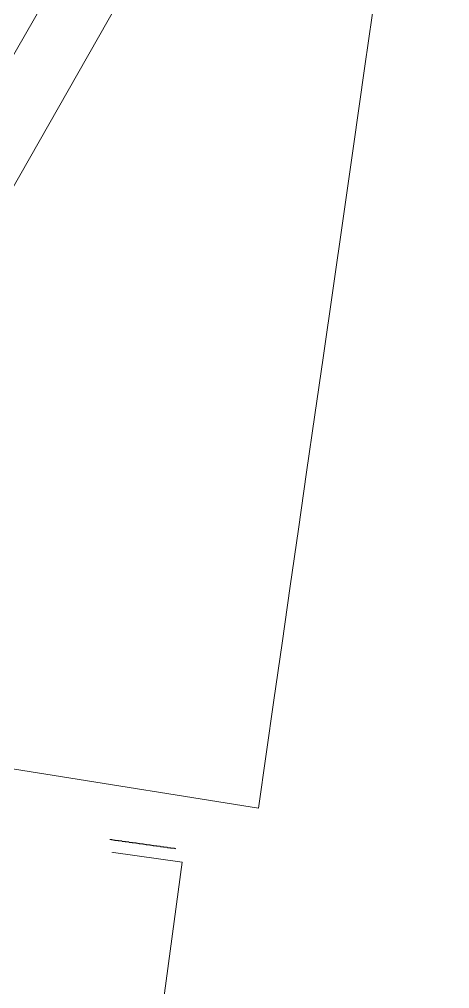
# Model space of a CAD drawing. Header units: metres. Extents: x 268878 to 269469, y 6087458 to 6088814.
# Drawn here: x 269274.6 to 269409.1, y 6087878.3 to 6088180.9 of the extents above; entities that cross this region are included whole.
import ezdxf
from ezdxf.enums import TextEntityAlignment as Align

# ---------------------------------------------------------------- set-up
doc = ezdxf.new("R2010")
doc.units = ezdxf.units.M
doc.linetypes.add('Cable Exist OH', pattern=[1, 1, 0])
doc.layers.get('0').update_dxf_attribs({"color": 6})
doc.layers.add('Cadastre Land Parcels_SP_EXT', color=9, linetype='Continuous', lineweight=5)
for name, color, linetype in [('Mains_HV_MOD', 3, 'Continuous'), ('Notes_LV_MISC', 7, 'Continuous'), ('SupportsOH_SP_TR_HV_LV_SL_EXT', 7, 'Continuous')]:
    doc.layers.add(name, color=color, linetype=linetype)
doc.styles.add('POLE_LABEL', font='arial.ttf')
doc.styles.get("Standard").update_dxf_attribs({"font": 'arial.ttf'})

# ---------------------------------------------------------------- blocks, each defined once
blk = doc.blocks.new('POLE_EXT')
blk.add_hatch(color=256).paths.add_polyline_path([(-1, 0, 1), (1, 0, 1)])
blk.add_lwpolyline([(-1, 0, 1), (1, 0, 1)], format="xyb", close=True)
for tag, height, flags, p in [('pNumber', 2.5, 8, (-17.84, 2.07)), ('OWNED_BY', 0.2, 9, (1.35, -0.4)), ('SPECIAL_USE', 0.2, 9, (1.35, -0.8)), ('STATE', 0.2, 9, (1.35, -1)), ('cLV', 0.2, 9, (1.35, -1.4)), ('hDepth', 0.2, 9, (1.35, -1.6)), ('hDia', 0.2, 9, (1.35, -1.8)), ('cHV', 0.2, 9, (1.35, -2)), ('PARENT', 0.2, 9, (1.35, -0.6)), ('USAGE', 0.2, 9, (1.35, -1.2)), ('LBRACKET', 0.2, 9, (1.35, -2.2)), ('LExisting', 0.2, 9, (1.35, -2.4)), ('LANTNUMBER', 0.2, 9, (1.35, -2.6)), ('LOther', 0.2, 9, (1.35, -2.8)), ('LRemove', 0.2, 9, (1.35, -3)), ('cLinedev', 0.2, 9, (1.35, -3.4)), ('pExisting', 0.2, 9, (1.35, -3.8)), ('pFooting', 0.2, 9, (1.35, -4.4)), ('pNew', 0.2, 9, (1.35, -4.6)), ('pRelocate', 0.2, 9, (1.35, -5)), ('pRemove', 0.2, 9, (1.35, -5.2)), ('pReplace', 0.2, 9, (1.35, -5.4)), ('pStay', 0.2, 9, (1.35, -5.6)), ('pType', 0.2, 9, (1.35, -5.8)), ('cspan', 0.2, 9, (1.35, -6)), ('LEGEND', 0.2, 9, (1.35, -3.2)), ('LOCATION', 0.2, 9, (1.35, -3.6)), ('PFNUMBER', 0.2, 9, (1.35, -4)), ('NEWPFNUMBER', 0.2, 9, (1.35, -4.2)), ('STREETNAME', 0.2, 9, (1.35, -6.2)), ('SUBURB', 0.2, 9, (1.35, -6.4)), ('OPERATED_BY', 0.2, 9, (1.36, -7.01)), ('NOTES', 0.2, 9, (1.35, -6.6)), ('MAINTAINED_BY', 0.2, 9, (1.36, -6.81))]:
    blk.add_attdef(tag, text='', height=height, dxfattribs=dict(flags=flags)).set_placement(p, align=Align.MIDDLE_LEFT)
at = {"style": 'POLE_LABEL'}
for tag, height, flags, p in [('ASSET_NUM', 2.5, 8, (2, 2)), ('STRUCTURE_PLANT_NUMBER', 0.2, 9, (1.35, 0.03)), ('STREET_CODE', 0.2, 9, (1.35, -0.2))]:
    blk.add_attdef(tag, text='', height=height, dxfattribs=dict(at, flags=flags)).set_placement(p, align=Align.MIDDLE_LEFT)
at = {"flags": 1}
blk.add_attdef('Z', (1.35, -7.33), '', height=0.2, dxfattribs=at)

msp = doc.modelspace()

# ---------------------------------------------------------------- linework, layer by layer
at = {"layer": 'Cadastre Land Parcels_SP_EXT', "linetype": 'Continuous'}
msp.add_lwpolyline([(269260.44196, 6088694.68004), (269153.76203, 6087996.21503), (269154.89702, 6087996.80704), (269162.456, 6088004.90104), (269202.57596, 6088047.867), (269336.82997, 6088281.09903), (269373.80203, 6088329.35497), (269409.14701, 6088353.15902)], dxfattribs=at)
msp.add_lwpolyline([(269325.55396, 6087917.76498), (269215.21449, 6087933.24092), (269159.05246, 6087876.44939), (269101.47951, 6087484.8924), (269260.67498, 6087457.91703), (269290.29803, 6087656.79597), (269325.55396, 6087917.76498)], close=True, dxfattribs=at)
at = {"layer": 'Mains_HV_MOD', "linetype": 'Cable Exist OH'}
msp.add_lwpolyline([(269225.68615, 6087937.03231), (269282.78682, 6087927.71365), (269323.41057, 6087922.06869)], dxfattribs=at)

# ---------------------------------------------------------------- block references
at = {"layer": 'SupportsOH_SP_TR_HV_LV_SL_EXT'}
ref = msp.add_blockref('POLE_EXT', (269282.78683, 6087927.71368), dxfattribs=at)
ref.add_attrib('ASSET_NUM', '765770', dxfattribs={"layer": '0', "height": 2.5, "style": 'POLE_LABEL'}).set_placement((269286.69875, 6087920.38748), align=Align.MIDDLE_RIGHT)

# ---------------------------------------------------------------- next in the draw order: wipeouts: each hides what was drawn before it
at = {"color": 2, "linetype": 'Continuous'}
msp.add_wipeout([(269211.61481, 6087946.36984), (269211.61481, 6087921.32998), (269304.50319, 6087914.03662), (269301.54673, 6087933.35871)], dxfattribs=at).dxf.layer = 'Notes_LV_MISC'

# ---------------------------------------------------------------- next in the draw order: linework, layer by layer
at = {"layer": 'Cadastre Land Parcels_SP_EXT', "linetype": 'Continuous'}
msp.add_lwpolyline([(269396.49097, 6088262.36201), (269405.64497, 6088326.00601), (269387.35703, 6088313.611), (269354.61804, 6088272.47097), (269188.42296, 6087980.65303), (269192.21102, 6087967.12896), (269211.07604, 6087956.69696), (269349.349, 6087934.63103), (269349.349, 6087934.63801), (269354.19396, 6087968.318), (269356.75896, 6087986.14697), (269359.32202, 6088003.96701), (269361.88499, 6088021.78697), (269364.44796, 6088039.60596), (269367.01199, 6088057.42698), (269369.57602, 6088075.25002), (269372.70901, 6088097.03197), (269375.84199, 6088118.81497), (269378.97603, 6088140.59699), (269382.67902, 6088166.33897), (269388.37903, 6088205.96799), (269395.41702, 6088254.90099), (269396.49097, 6088262.36201)], close=True, dxfattribs=at)

doc.saveas('drawing.dxf')
